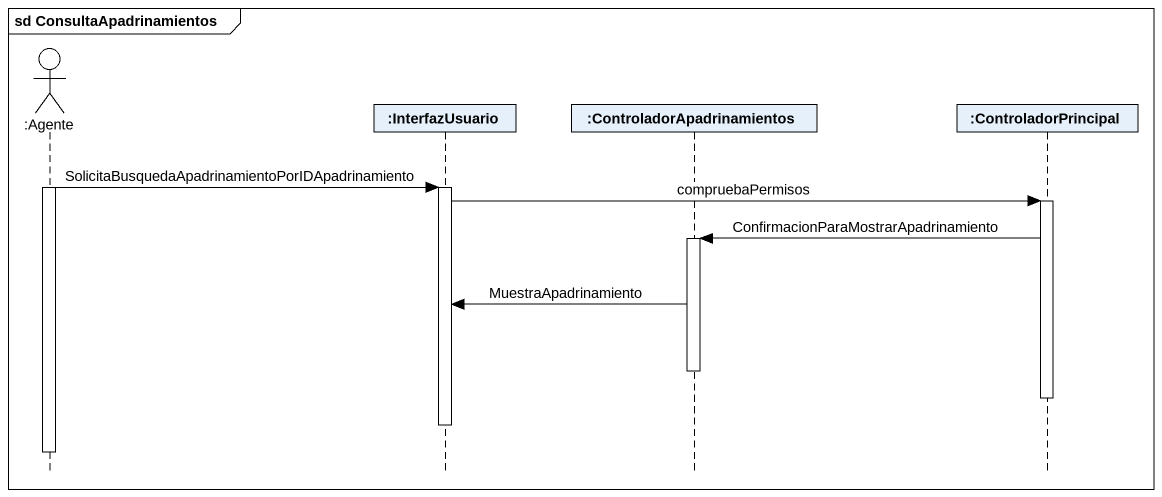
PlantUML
@startuml
mainframe sd ConsultaApadrinamientos
hide footbox
actor ":Agente" as Agente
participant ":InterfazUsuario" as InterfazUsuario
participant ":ControladorApadrinamientos" as ControladorApadrinamientos
participant ":ControladorPrincipal" as ControladorPrincipal

activate Agente
Agente -> InterfazUsuario : SolicitaBusquedaApadrinamientoPorIDApadrinamiento
activate InterfazUsuario
InterfazUsuario -> ControladorPrincipal : compruebaPermisos
activate ControladorPrincipal
ControladorPrincipal -> ControladorApadrinamientos : ConfirmacionParaMostrarApadrinamiento
activate ControladorApadrinamientos
ControladorApadrinamientos -> InterfazUsuario : MuestraApadrinamiento
deactivate ControladorApadrinamientos
deactivate ControladorPrincipal
deactivate InterfazUsuario
deactivate Agente
@enduml
